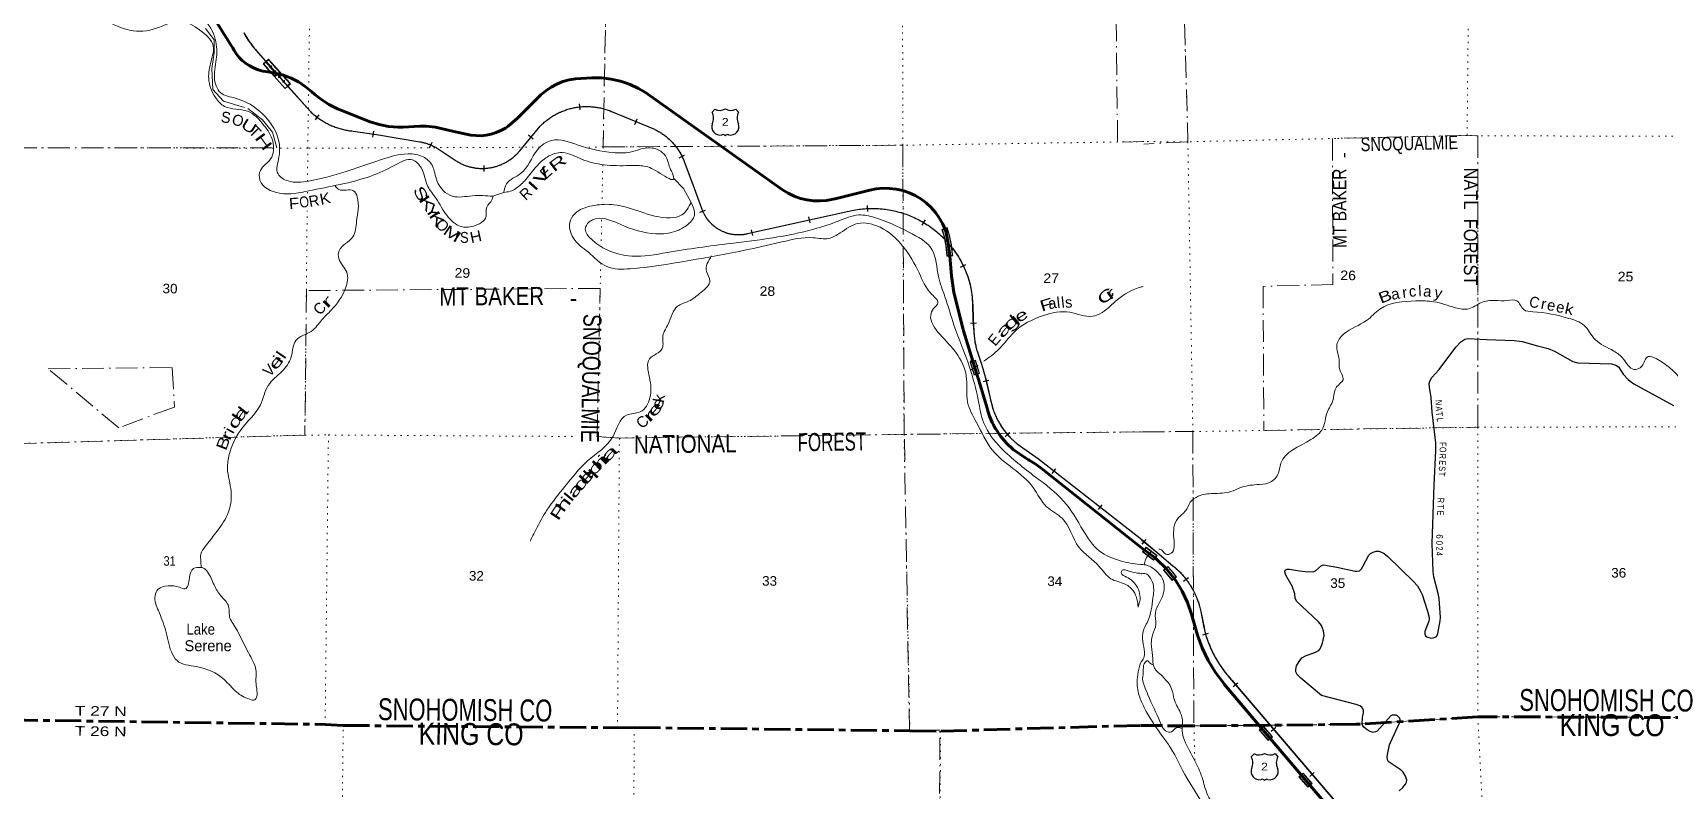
# Model space of a CAD drawing. Header units: feet. Extents: x -248627 to 3, y 0 to 184934.
# Drawn here: x -144016 to -114087, y 101184 to 115034 of the extents above; entities that cross this region are included whole.
import ezdxf
from ezdxf.enums import TextEntityAlignment as Align

# ---------------------------------------------------------------- set-up
doc = ezdxf.new("R2010")
doc.units = ezdxf.units.FT
doc.header["$LTSCALE"] = 80
doc.header["$PDMODE"] = 32
doc.header["$PDSIZE"] = 40
for name, pattern in [('DOT_DASHED', [7.7, 5, -1.2, 0.3, -1.2]), ('DOTTED', [1.5, 0.3, -1.2]), ('LONG_DASH_SHORT_DASH', [9.9, 6, -1.2, 1.5, -1.2])]:
    doc.linetypes.add(name, pattern=pattern)
for name, color, linetype, lineweight in [('11', 7, 'LONG_DASH_SHORT_DASH', 60), ('16', 7, 'Continuous', 25), ('20', 7, 'Continuous', 70), ('29', 7, 'Continuous', 25), ('30', 7, 'Continuous', 13), ('34', 7, 'Continuous', 25), ('39', 7, 'Continuous', 13), ('41', 7, 'Continuous', 13), ('44', 7, 'DOT_DASHED', 13), ('57', 7, 'Continuous', 13), ('6', 7, 'DOTTED', 25), ('7', 7, 'DOTTED', 13)]:
    doc.layers.add(name, color=color, linetype=linetype, lineweight=lineweight)
doc.layers.add('12', color=7, linetype='Continuous')

msp = doc.modelspace()

# ---------------------------------------------------------------- linework, layer by layer
at = {"layer": '11'}
msp.add_line((-123367.49, 102365.7), (-123753.78, 102369.99), dxfattribs=at)
for points in [[(-154694.67, 102141.11), (-149800.83, 102278.96), (-149674.48, 102282.89), (-144390.8, 102180.65), (-144399.48, 102468.93), (-138668.28, 102388.23), (-138336.82, 102369.05), (-133321.17, 102327.25), (-133015.89, 102329.31), (-127974.03, 102271.51), (-127410.9, 102265.64), (-123753.78, 102369.99)], [(-112483.32, 102508.85), (-117585.86, 102528.58), (-119811.16, 102389.74), (-122781.7, 102359.33), (-123367.49, 102365.7)]]:
    msp.add_lwpolyline(points, dxfattribs=at)
at = {"layer": '16'}
for p, q in [((-131592.76, 113581.02), (-131541.45, 113639.78)), ((-131349.69, 113645.75), (-131349.97, 113645.55)), ((-131157.6, 113639.87), (-131106.21, 113581.02)), ((-121731.38, 101794.17), (-121680.07, 101852.93)), ((-121488.31, 101858.9), (-121488.59, 101858.7)), ((-121296.22, 101853.02), (-121244.83, 101794.17))]:
    msp.add_line(p, q, dxfattribs=at)
for centre, radius, start, end in [((-131785.74, 113470.39), 222.05, 332.97043, 29.75871), ((-131450.37, 113797.44), 182.07, 239.97227, 303.45418), ((-131248.59, 113796.94), 181.52, 236.33975, 300.08743), ((-131248.6, 113797.44), 182.07, 236.54582, 236.59441), ((-130913.24, 113470.39), 222.05, 150.24129, 207.02957), ((-131446.55, 113315.49), 151.42, 159.09177, 283.81923), ((-131252.43, 113315.49), 151.42, 256.18077, 20.90823), ((-121924.36, 101683.54), 222.05, 332.97043, 29.75871), ((-121588.99, 102010.59), 182.07, 239.97227, 303.45418), ((-121387.21, 102010.09), 181.52, 236.33975, 300.08743), ((-121387.22, 102010.59), 182.07, 236.54582, 236.59441), ((-121051.86, 101683.54), 222.05, 150.24129, 207.02957), ((-121585.17, 101528.64), 151.42, 159.09177, 283.81923), ((-121391.05, 101528.64), 151.42, 256.18077, 20.90823)]:
    msp.add_arc(centre, radius, start, end, dxfattribs=at)
for centre, major_axis, start_param, end_param in [((-131391.21, 113116.67), (-19.56, 51.67), 4.95877769, 6.28318531), ((-131307.76, 113116.67), (19.56, 51.67), 0, 1.32637542), ((-121529.83, 101329.82), (-19.56, 51.67), 4.95877769, 6.28318531), ((-121446.38, 101329.82), (19.56, 51.67), 0, 1.32637542)]:
    msp.add_ellipse(centre, major_axis=major_axis, ratio=0.929097, start_param=start_param, end_param=end_param, dxfattribs=at)
at = {"layer": '20'}
for points in [[(-138754.18, 113823.02), (-138859.65, 113905.84), (-138913.4, 113956.86), (-139030.6, 114051.87), (-139157.09, 114134.11), (-139291.48, 114202.68), (-139432.3, 114256.82), (-139707.23, 114317.4), (-139715.03, 114318.26), (-139805.22, 114333.4), (-139893.34, 114357.88), (-139978.41, 114391.44), (-140059.51, 114433.71), (-140124.77, 114476.52), (-140185.2, 114525.92), (-140240.13, 114581.36), (-140288.96, 114642.24), (-140331.17, 114707.89), (-140343.54, 114731.52), (-140356.65, 114756.58), (-140372.36, 114781.52), (-140643.19, 115211.65)], [(-123735.9, 105619.13), (-125575.15, 107070.98), (-125680.5, 107152.13), (-125793.75, 107221.82), (-125802.65, 107226.63), (-125855.63, 107257.88), (-126085.07, 107413.77), (-126207.04, 107530.11), (-126316.17, 107658.56), (-126411.28, 107797.71), (-126420.49, 107813.34), (-126435.27, 107838.43), (-126448.24, 107863.34), (-126470.57, 107906.25), (-126519.88, 108024.14), (-126549.09, 108121.53), (-126556.51, 108146.25), (-126563.83, 108171.53), (-126687.22, 108597.33), (-126747.92, 108789.57), (-126995.02, 109583.68), (-127002.78, 109608.73), (-127008.97, 109633.68), (-127170.15, 110283.58), (-127216.14, 110589.63), (-127246.88, 110949.51), (-127273.68, 111180.32), (-127316.55, 111409.15), (-127372.86, 111533.91), (-127377.75, 111544.9), (-127437.39, 111650.98), (-127507.8, 111750.24), (-127588.19, 111841.6), (-127677.7, 111924.05), (-127775.33, 111996.69), (-127880.02, 112058.74), (-127990.62, 112109.5), (-128105.93, 112148.42), (-128224.67, 112175.07), (-128345.54, 112189.17), (-128467.23, 112190.55), (-128588.39, 112179.21), (-128707.71, 112155.26), (-129341.81, 111998.32), (-129377.44, 111989.25), (-129496.92, 111967.37), (-129618.04, 111958.1), (-129739.46, 111961.54), (-129859.85, 111977.65), (-129977.91, 112006.26), (-130092.32, 112047.06), (-130201.85, 112099.58), (-130305.28, 112163.27), (-132810.15, 113941.94), (-132939.67, 114017.65), (-133099.73, 114091.45), (-133266.64, 114148.12), (-133438.55, 114187.03), (-133613.59, 114207.76), (-133789.83, 114210.07), (-134091.22, 114192.42), (-134204.64, 114172.52), (-134318.65, 114140.1), (-134428.65, 114095.95), (-134533.43, 114040.54), (-134631.84, 113974.49), (-134722.81, 113898.5), (-135157.51, 113464.28), (-135318.49, 113326.51), (-135370.29, 113291.15), (-135452.62, 113244.89), (-135539.35, 113207.49), (-135629.51, 113179.36), (-135722.11, 113160.8), (-135816.15, 113152.03), (-135910.58, 113153.13), (-136004.39, 113164.1), (-136311.68, 113230.05), (-136650.98, 113304.99), (-136710.7, 113315.87), (-136822.07, 113326.97), (-136933.99, 113326.37), (-137240.19, 113309.63), (-137339.38, 113309.11), (-137511.67, 113322.41), (-137681.62, 113353.66), (-137847.38, 113402.49), (-138439.16, 113641.64), (-138601.42, 113724.08), (-138754.18, 113823.02)], [(-113804.04, 93213.45), (-114693.71, 94260.23), (-119100.85, 99445.69), (-120653.92, 101273.04), (-121378.63, 102125.74), (-122226.46, 103123.3), (-122230.03, 103127.52), (-122386.57, 103333.94), (-122520.68, 103555.58), (-122630.88, 103790.03), (-122712.09, 104021.44), (-122822, 104401.6), (-122895.79, 104616.97), (-122996.73, 104825.54), (-123118.93, 105022.42), (-123140.33, 105052.64), (-123290.49, 105239.17), (-123463.46, 105410.98), (-123486.69, 105431.39), (-123735.9, 105619.13)]]:
    msp.add_lwpolyline(points, dxfattribs=at)
at = {"layer": '29'}
for points in [[(-120823.78, 103236.42), (-120869.46, 103273.07), (-120885.95, 103289.13), (-120914.41, 103346.65), (-120918.49, 103391.61), (-120903.46, 103456.39), (-120857.2, 103538.77), (-120804.54, 103605.21), (-120738.71, 103640.96), (-120555.14, 103707.31), (-120497.63, 103739.06), (-120469.03, 103771.76), (-120430.06, 103872.18), (-120399.56, 104012.94), (-120411.2, 104101.8), (-120444.51, 104196.88), (-120499.03, 104261.18), (-120901.44, 104642.99), (-120926.67, 104695.57), (-120933.12, 104776.03), (-120980.86, 104915.16), (-121096.66, 105116.93), (-121118.71, 105177.92), (-121110.54, 105206.53), (-121076.2, 105227.68), (-121032.9, 105226.97), (-120851.36, 105194.86), (-120746.88, 105182), (-120603.87, 105177.92), (-120554.11, 105196.1), (-120444.51, 105292.37), (-120428.17, 105300.54), (-120409.13, 105304.51), (-120166.24, 105265.6), (-119831.6, 105190.18), (-119798.92, 105188.13), (-119754.75, 105194.02), (-119737.63, 105206.53), (-119713.11, 105231.06), (-119684.14, 105286.51), (-119583.05, 105481.67), (-119549.67, 105513.1), (-119504.72, 105537.63), (-119445.47, 105556.02), (-119396.02, 105553.71), (-119347.41, 105539.67), (-119300.41, 105513.1), (-119233.65, 105460.61), (-118763.1, 105002.15), (-118693.2, 104921.31), (-118628.26, 104814.12), (-118603.75, 104760.98), (-118507.99, 104455.45), (-118477.08, 104344.04), (-118475.04, 104309.3), (-118484.49, 104278.1), (-118557.44, 104086.91), (-118558.8, 104037.47), (-118542.45, 104008.85), (-118519.98, 103988.42), (-118483.51, 103973.9), (-118442.35, 103965.93), (-118403.53, 103972.06), (-118348.88, 103991.68), (-118332.02, 104012.94), (-118321.81, 104049.73), (-118274.82, 104282.73), (-118273.38, 104342.02), (-118295.25, 104691.49), (-118312.06, 104781.31), (-118391.28, 105085.95), (-118405.09, 105184.47), (-118421.43, 105696.22), (-118383.67, 106763.87), (-118355.41, 107396.38), (-118358.58, 107534.45), (-118425.34, 108097.65), (-118438.49, 108363.61), (-118468.9, 108552.27), (-118477.08, 108621.76), (-118467.6, 108663.86), (-118432.13, 108732.13), (-118294.16, 108874.94), (-117987.47, 109287.14), (-117900.95, 109382.06), (-117827.4, 109431.11), (-117766.02, 109441.69), (-117655.53, 109436.09)], [(-117655.53, 109436.09), (-117430.66, 109424.7), (-116926.59, 109409.29), (-116777.28, 109386.15), (-116497.13, 109307.44), (-116303.29, 109259.43), (-116184.12, 109213.96), (-115849.36, 109021.7), (-115759.85, 108997.82), (-115142.85, 108981.47), (-115064.26, 108959.22), (-115016.18, 108924.25), (-114928.26, 108791.65), (-114840.48, 108695.34), (-114803.71, 108662.64), (-114738.05, 108615.89), (-114010.32, 108221.15)], [(-119024.61, 101172.02), (-118959.23, 101235.38), (-118912.37, 101295.58), (-118891.81, 101329.39), (-118887.72, 101368.23), (-118895.9, 101402.97), (-118911.87, 101440.63), (-118953.1, 101513.34), (-118975.57, 101541.95), (-119007.86, 101565.79), (-119210.27, 101697.26), (-119235.04, 101723.85), (-119241.17, 101752.47), (-119247.3, 101783.12), (-119241.93, 101836.35), (-119201.16, 102013.53), (-119183.97, 102059.04), (-119008.91, 102440.13), (-119006.22, 102478.03), (-119020.52, 102506.64), (-119056.76, 102543), (-119083.86, 102555.69), (-119108.37, 102559.78), (-119155.36, 102555.69), (-119177.27, 102543.31), (-119431.17, 102265.47), (-119459.45, 102249.91), (-119488.38, 102242.99), (-119504.56, 102242.2), (-119520.91, 102244.25), (-119559.84, 102260.25), (-119610.96, 102285.91), (-119670.21, 102339.05), (-119694.72, 102373.79), (-119705.96, 102405.68), (-119695.56, 102512.43), (-119678.38, 102604.74), (-119679.04, 102643.33), (-119692.68, 102678.32), (-119716.99, 102707.9), (-119747.84, 102727.37), (-119815.25, 102752.48), (-120447.36, 102917.3), (-120823.78, 103236.42)]]:
    msp.add_lwpolyline(points, dxfattribs=at)
at = {"layer": '34', "lineweight": 13}
for p, q in [((-139892.26, 114663.97), (-138937.84, 113592.57)), ((-139802.85, 114465.89), (-139705.68, 114553.04)), ((-139742.56, 114509.21), (-139706.05, 114541.95)), ((-139532.28, 114269.67), (-139493.72, 114304.02)), ((-139398.96, 114015.52), (-139301.79, 114102.67)), ((-133432.69, 113594.94), (-132647.78, 113267.85)), ((-135106.7, 112876.22), (-134734.95, 113325.5)), ((-136585.99, 112899.94), (-136274.35, 112690.99)), ((-130944.26, 111360.59), (-129092.44, 111770.8)), ((-126589.12, 108705.18), (-126505.13, 108350.32))]:
    msp.add_line(p, q, dxfattribs=at)
at = {"layer": '34'}
for p, q in [((-139584.37, 114233.99), (-139501.78, 114307.56)), ((-139355.8, 114056.6), (-138937.02, 113593.3)), ((-134002.93, 113622.01), (-134014.65, 113732)), ((-138845.59, 113443.71), (-138779.77, 113532.6)), ((-133006.43, 113359.35), (-132963.88, 113461.45)), ((-137795.73, 113125.29), (-137779.62, 113234.73)), ((-134860.96, 113089.29), (-134946.18, 113159.8)), ((-136757.06, 112931.45), (-136713.26, 113033.01)), ((-135758.78, 112496.81), (-135762.43, 112607.36)), ((-132193.66, 112749.67), (-132094.4, 112798.46)), ((-131815.42, 111752.96), (-131711.54, 111790.95)), ((-129799.28, 111559.43), (-129823.2, 111667.42)), ((-128743.63, 111763.15), (-128749.04, 111873.63)), ((-130845.55, 111324.99), (-130869.47, 111432.98)), ((-127748.65, 111516.06), (-127691.47, 111610.74)), ((-127049.36, 110747.41), (-126949.89, 110795.78)), ((-126868.86, 109722.07), (-126758.54, 109730.07)), ((-126635.62, 108658.03), (-126527.98, 108683.51)), ((-126230.19, 107652.59), (-126147.06, 107725.55)), ((-125372.07, 106974.61), (-125303.96, 107061.76)), ((-124525.65, 106316.42), (-124457.53, 106403.57)), ((-123724.08, 105683.4), (-123654.05, 105769.02)), ((-122968.37, 105006.25), (-122880.18, 105073.01)), ((-122619.84, 104025.7), (-122513.9, 104057.48)), ((-122063.59, 103079.2), (-121979.47, 103151.03)), ((-121365.38, 102265.48), (-121281.26, 102337.31)), ((-120662.32, 101438.05), (-120578.2, 101509.87))]:
    msp.add_line(p, q, dxfattribs=at)
for points in [[(-140154.43, 115035.11), (-140135.69, 115002.4), (-140116.35, 114970.36), (-140096.41, 114938.6), (-140076, 114906.89), (-140054.96, 114875.79), (-140033.45, 114845.18), (-140011.46, 114814.6), (-139988.86, 114784.65), (-139965.77, 114755.2), (-139942.02, 114725.86), (-139917.9, 114697.21), (-139893.47, 114668.84), (-139891.07, 114666.27), (-139354.63, 114055.18)], [(-138937.08, 113593.36), (-138920.82, 113577.79), (-138904.29, 113562.68), (-138887.5, 113547.84), (-138870.43, 113533.1), (-138853.11, 113518.83), (-138835.6, 113504.9), (-138817.82, 113491.09), (-138799.77, 113477.73), (-138781.56, 113464.73), (-138762.97, 113451.93), (-138744.31, 113439.58), (-138725.46, 113427.41), (-138706.27, 113415.62), (-138686.98, 113404.28), (-138667.42, 113393.22), (-138647.79, 113382.43), (-138627.79, 113372.01), (-138607.8, 113361.96), (-138587.44, 113352.28), (-138567.1, 113342.95), (-138546.49, 113333.91), (-138525.8, 113325.33), (-138504.92, 113317.11), (-138483.96, 113309.16), (-138462.74, 113301.67), (-138441.42, 113294.46), (-138420.03, 113287.7), (-138398.55, 113281.22), (-138376.9, 113275.29), (-138355.15, 113269.63), (-138333.41, 113264.33), (-138311.5, 113259.41), (-138289.5, 113254.93), (-138267.33, 113250.82), (-138245.26, 113246.99), (-138223.01, 113243.71), (-138200.75, 113240.78), (-138178.42, 113238.13), (-138156.19, 113235.95), (-138152.83, 113235.68), (-137730.55, 113173.53), (-136933.64, 113039.41), (-136918.12, 113036.67), (-136902.73, 113033.59), (-136887.41, 113030.24), (-136872.02, 113026.7), (-136856.78, 113022.81), (-136841.67, 113018.68), (-136826.51, 113014.35), (-136811.48, 113009.69), (-136796.61, 113004.77), (-136781.68, 112999.58), (-136766.98, 112994.14), (-136752.32, 112988.52), (-136737.69, 112982.55), (-136723.31, 112976.36), (-136708.97, 112969.88), (-136694.74, 112963.25), (-136680.59, 112956.26), (-136666.63, 112949.12), (-136652.73, 112941.63), (-136639.05, 112934), (-136625.41, 112926.09), (-136611.99, 112917.95), (-136598.71, 112909.56), (-136585.49, 112900.97), (-136585.32, 112900.81), (-136273.75, 112691.91), (-136260.51, 112683.63), (-136247.14, 112675.69), (-136233.61, 112667.98), (-136219.93, 112660.37), (-136206.13, 112653.11), (-136192.25, 112646.12), (-136178.21, 112639.23), (-136164.05, 112632.7), (-136149.82, 112626.44), (-136135.37, 112620.36), (-136120.94, 112614.6), (-136106.41, 112608.99), (-136091.68, 112603.69), (-136076.97, 112598.7), (-136062.1, 112593.94), (-136047.22, 112589.39), (-136032.15, 112585.13), (-136017.14, 112581.12), (-136001.93, 112577.41), (-135986.77, 112573.95), (-135971.47, 112570.72), (-135956.19, 112567.8), (-135940.83, 112565.17), (-135925.46, 112562.72), (-135909.97, 112560.63), (-135894.46, 112558.74), (-135878.95, 112557.18), (-135863.43, 112555.8), (-135847.86, 112554.83), (-135832.27, 112554.05), (-135816.74, 112553.53), (-135801.14, 112553.27)], [(-135801.14, 112553.27), (-135785.56, 112553.34), (-135769.9, 112553.68), (-135754.34, 112554.2), (-135738.75, 112555.11), (-135723.21, 112556.27), (-135707.65, 112557.62), (-135692.22, 112559.27), (-135676.68, 112561.28), (-135661.24, 112563.45), (-135645.87, 112565.99), (-135630.54, 112568.65), (-135615.17, 112571.72), (-135599.98, 112575), (-135584.85, 112578.53), (-135569.64, 112582.33), (-135554.65, 112586.48), (-135539.67, 112590.74), (-135524.78, 112595.38), (-135509.88, 112600.22), (-135495.22, 112605.33), (-135480.58, 112610.75), (-135466.03, 112616.34), (-135451.54, 112622.19), (-135437.26, 112628.37), (-135422.96, 112634.76), (-135408.84, 112641.36), (-135394.86, 112648.25), (-135381.04, 112655.37), (-135367.28, 112662.74), (-135353.62, 112670.27), (-135340.17, 112678.15), (-135326.83, 112686.2), (-135313.61, 112694.54), (-135300.5, 112703.05), (-135287.65, 112711.82), (-135274.89, 112720.77), (-135262.32, 112729.94), (-135249.87, 112739.41), (-135237.66, 112749.02), (-135225.49, 112758.87), (-135213.64, 112768.91), (-135201.83, 112779.2), (-135190.33, 112789.69), (-135178.92, 112800.35), (-135167.75, 112811.14), (-135156.71, 112822.23), (-135145.97, 112833.51), (-135135.37, 112844.89), (-135124.92, 112856.57), (-135114.73, 112868.3), (-135107.55, 112876.92), (-134735.77, 113326.24), (-134721.15, 113341.08), (-134706.31, 113355.48), (-134691.21, 113369.62), (-134675.85, 113383.68), (-134660.25, 113397.33), (-134644.46, 113410.64), (-134628.43, 113423.88), (-134612.13, 113436.7), (-134595.67, 113449.18), (-134578.86, 113461.5), (-134561.97, 113473.4), (-134544.9, 113485.14), (-134527.5, 113496.55), (-134510.01, 113507.54), (-134492.26, 113518.27), (-134474.43, 113528.75), (-134456.25, 113538.91), (-134438.06, 113548.73), (-134419.54, 113558.22), (-134401.02, 113567.37), (-134382.23, 113576.27), (-134363.36, 113584.76), (-134344.32, 113592.9), (-134325.19, 113600.81), (-134305.8, 113608.29), (-134286.32, 113615.53), (-134266.76, 113622.33), (-134247.11, 113628.9), (-134227.27, 113634.96), (-134207.36, 113640.77), (-134187.44, 113646.24), (-134167.35, 113651.38), (-134147.16, 113656.1), (-134126.82, 113660.5), (-134106.55, 113664.63), (-134086.09, 113668.26), (-134065.64, 113671.56), (-134045.1, 113674.6), (-134024.64, 113677.23), (-134003.92, 113679.43), (-133983.28, 113681.4), (-133962.63, 113682.85), (-133941.99, 113684.13), (-133921.16, 113684.91), (-133900.5, 113685.35), (-133879.85, 113685.46), (-133859, 113685.24), (-133838.34, 113684.5)], [(-133838.34, 113684.5), (-133817.66, 113683.61), (-133796.98, 113682.2), (-133776.2, 113680.55), (-133755.68, 113678.46), (-133735.06, 113675.97), (-133714.54, 113673.22), (-133693.99, 113670.14), (-133673.61, 113666.54), (-133653.16, 113662.7), (-133632.86, 113658.52), (-133612.63, 113653.92), (-133592.57, 113648.98), (-133572.51, 113643.7), (-133552.53, 113638.17), (-133532.7, 113632.13), (-133512.97, 113625.84), (-133493.31, 113619.14), (-133473.72, 113612.17), (-133454.39, 113604.79), (-133435.14, 113597.15), (-133432.27, 113595.96), (-132647.34, 113268.86), (-132637.42, 113264.24), (-132620.78, 113256.11), (-132604.4, 113247.8), (-132588.17, 113239.21), (-132571.93, 113230.28), (-132556.04, 113221.03), (-132540.22, 113211.64), (-132524.6, 113201.86), (-132509.03, 113191.84), (-132493.81, 113181.6), (-132478.7, 113170.99), (-132463.77, 113160.21), (-132448.97, 113149.16), (-132434.52, 113137.79), (-132420.09, 113126.19), (-132405.94, 113114.4), (-132392.03, 113102.29), (-132378.39, 113090), (-132364.89, 113077.45), (-132351.54, 113064.73), (-132338.55, 113051.67), (-132325.71, 113038.46), (-132313.13, 113024.94), (-132300.71, 113011.27), (-132288.65, 112997.37), (-132276.78, 112983.3), (-132265.17, 112969.03), (-132253.8, 112954.47), (-132242.73, 112939.81), (-132231.8, 112924.88), (-132221.26, 112909.83), (-132210.87, 112894.52), (-132200.88, 112879.07), (-132191.06, 112863.47), (-132181.54, 112847.76), (-132172.26, 112831.76), (-132163.38, 112815.62), (-132154.72, 112799.44), (-132146.28, 112782.94), (-132138.17, 112766.47), (-132130.34, 112749.78), (-132122.87, 112732.87), (-132115.65, 112716), (-132108.69, 112698.93), (-132102.09, 112681.64), (-132095.73, 112664.37), (-132089.69, 112647.02), (-132084.01, 112629.47), (-131961.29, 112310.76), (-131760.53, 111761.84), (-131755.32, 111750.51), (-131749.87, 111739.34), (-131744.2, 111728.25), (-131738.39, 111717.15), (-131732.35, 111706.24), (-131726.14, 111695.49), (-131719.76, 111684.71), (-131713.16, 111674.14), (-131706.4, 111663.71), (-131699.4, 111653.3), (-131692.27, 111643.12), (-131685.02, 111632.99), (-131677.51, 111622.99), (-131669.85, 111613.19), (-131662, 111603.5), (-131654.04, 111593.91), (-131645.83, 111584.46), (-131637.55, 111575.19), (-131629.01, 111566.04), (-131620.39, 111557.07), (-131611.59, 111548.19), (-131602.64, 111539.55), (-131593.53, 111531.04), (-131584.32, 111522.66), (-131574.87, 111514.47), (-131565.33, 111506.4), (-131555.65, 111498.54), (-131545.88, 111490.82)], [(-131545.88, 111490.82), (-131535.9, 111483.33), (-131525.81, 111475.98), (-131515.65, 111468.81), (-131505.34, 111461.81), (-131494.89, 111455.01), (-131484.26, 111448.37), (-131473.64, 111441.89), (-131462.81, 111435.66), (-131451.9, 111429.61), (-131440.91, 111423.69), (-131429.87, 111418.02), (-131418.59, 111412.54), (-131407.31, 111407.22), (-131395.93, 111402.18), (-131384.51, 111397.23), (-131372.89, 111392.54), (-131361.28, 111388.07), (-131349.61, 111383.79), (-131337.78, 111379.66), (-131325.93, 111375.85), (-131314.04, 111372.13), (-131302.05, 111368.71), (-131289.96, 111365.4), (-131277.93, 111362.38), (-131265.75, 111359.58), (-131253.57, 111356.95), (-131241.32, 111354.5), (-131229.06, 111352.36), (-131216.69, 111350.37), (-131204.35, 111348.58), (-131191.98, 111347.05), (-131179.61, 111345.75), (-131167.18, 111344.64), (-131154.74, 111343.69), (-131142.29, 111343.06), (-131129.84, 111342.58), (-131117.34, 111342.36), (-131104.84, 111342.3), (-131092.39, 111342.53), (-131079.93, 111342.92), (-131067.51, 111343.54), (-131055.04, 111344.41), (-131042.64, 111345.47), (-131030.19, 111346.72), (-131017.85, 111348.23), (-131005.44, 111349.94), (-130993.15, 111351.9), (-130980.85, 111354.02), (-130968.64, 111356.34), (-130956.39, 111358.91), (-130944.5, 111361.66), (-129092.68, 111771.87), (-129061.2, 111779.18), (-129029.71, 111785.74), (-128998.1, 111791.75), (-128966.22, 111797.46), (-128934.35, 111802.39), (-128902.52, 111806.74), (-128870.44, 111810.77), (-128838.36, 111814.06), (-128806.33, 111816.75), (-128774, 111818.95), (-128741.9, 111820.52), (-128709.71, 111821.73), (-128677.35, 111822.22), (-128645.22, 111822.09), (-128612.96, 111821.42), (-128580.8, 111820.35), (-128548.46, 111818.56), (-128516.4, 111816.33), (-128484.16, 111813.36), (-128452.2, 111809.97), (-128420.12, 111806.03), (-128388.26, 111801.47), (-128356.46, 111796.31), (-128324.75, 111790.77), (-128293.05, 111784.46), (-128261.44, 111777.74), (-128230.06, 111770.41), (-128198.77, 111762.67), (-128167.67, 111754.13), (-128136.68, 111745.18), (-128105.95, 111735.79), (-128075.27, 111725.81), (-128044.83, 111715.22), (-128014.43, 111704.04), (-127984.36, 111692.59), (-127954.46, 111680.33), (-127924.85, 111667.65), (-127895.33, 111654.55), (-127866.26, 111640.96), (-127837.2, 111626.61), (-127808.46, 111611.99), (-127780.12, 111596.72), (-127751.93, 111581.22), (-127723.92, 111564.91), (-127696.41, 111548.3), (-127669.18, 111531.24), (-127641.99, 111513.59), (-127615.44, 111495.42)], [(-127615.43, 111495.41), (-127589.02, 111477.02), (-127563.01, 111457.95), (-127537.1, 111438.49), (-127511.86, 111418.67), (-127486.87, 111398.23), (-127462.18, 111377.53), (-127437.76, 111356.37), (-127413.98, 111334.69), (-127390.29, 111312.6), (-127367.11, 111290.2), (-127352.02, 111275.02)], [(-127202.28, 111104.06), (-127196.63, 111096.84), (-127177.36, 111071.03), (-127158.43, 111044.97), (-127139.99, 111018.59), (-127122, 110991.73), (-127104.55, 110964.74), (-127087.38, 110937.3), (-127070.92, 110909.7), (-127054.74, 110881.65), (-127039.28, 110853.42), (-127024.13, 110824.94), (-127009.53, 110796.32), (-126995.38, 110767.21), (-126981.94, 110737.93), (-126968.87, 110708.57), (-126956.24, 110678.72), (-126944.21, 110648.92), (-126932.66, 110618.81), (-126921.79, 110588.35), (-126911.34, 110557.99), (-126901.36, 110527.32), (-126892.07, 110496.29), (-126883.18, 110465.36), (-126874.83, 110434.3), (-126873.06, 110426.95), (-126867.93, 110402.53), (-126860.48, 110364.53), (-126853.68, 110326.27), (-126847.77, 110287.75), (-126842.31, 110249.44), (-126837.51, 110210.87), (-126833.58, 110172.04), (-126830.12, 110133.42), (-126827.32, 110094.77), (-126825.4, 110055.84), (-126819.35, 109794.18), (-126796.41, 109477.89), (-126794.08, 109454.63), (-126791.23, 109431.54), (-126787.97, 109408.49), (-126784.43, 109385.34), (-126780.39, 109362.36), (-126775.95, 109339.56), (-126771.24, 109316.64), (-126765.99, 109293.92), (-126760.37, 109271.36), (-126754.34, 109248.7), (-126747.92, 109226.36), (-126743.82, 109212.56), (-126731.48, 109178.01), (-126699.35, 109084.62), (-126669.26, 108990.12), (-126640.42, 108895.88), (-126613.21, 108801.22), (-126588.05, 108705.45), (-126504.05, 108350.54), (-126499.83, 108327.02), (-126495.09, 108303.75), (-126489.96, 108280.55), (-126484.52, 108257.26), (-126478.59, 108234.21), (-126472.26, 108211.36), (-126465.65, 108188.42), (-126458.51, 108165.71), (-126451.01, 108143.2), (-126443.07, 108120.62), (-126434.78, 108098.39), (-126426.22, 108076.21), (-126417.12, 108054.12), (-126407.66, 108032.37), (-126397.8, 108010.67), (-126387.7, 107989.17), (-126377.06, 107967.77), (-126366.2, 107946.67), (-126354.8, 107925.67), (-126343.18, 107904.99), (-126331.15, 107884.36), (-126318.77, 107864.09), (-126306.01, 107844.02), (-126293, 107824.13), (-126279.47, 107804.47), (-126265.71, 107784.98), (-126251.58, 107765.84)], [(-126251.58, 107765.84), (-126237.21, 107746.88), (-126222.35, 107728.28), (-126207.24, 107709.85), (-126191.92, 107691.75), (-126176.21, 107673.85), (-126160.14, 107656.3), (-126143.71, 107638.94), (-126127.17, 107621.88), (-126110.15, 107605.17), (-126092.91, 107588.78), (-126075.41, 107572.58), (-126057.73, 107556.83), (-126039.52, 107541.3), (-126021.23, 107526.06), (-126013.25, 107519.65), (-125620.37, 107241.27), (-123735.08, 105767.87)], [(-123735.08, 105767.95), (-123336.85, 105433.62), (-123158.26, 105282.95), (-123151.72, 105277.57), (-123132.21, 105261.33), (-123113.22, 105244.83), (-123094.45, 105227.86), (-123075.93, 105210.7), (-123057.64, 105193.2), (-123039.87, 105175.3), (-123022.19, 105157.1), (-123004.91, 105138.67), (-122988, 105119.88), (-122971.49, 105100.86), (-122955.22, 105081.51), (-122939.2, 105061.97), (-122923.7, 105042.03), (-122908.46, 105021.89), (-122893.6, 105001.4), (-122878.98, 104980.7), (-122864.91, 104959.77), (-122851.1, 104938.63), (-122837.69, 104917.28), (-122824.66, 104895.55), (-122812.05, 104873.74), (-122799.67, 104851.61), (-122787.86, 104829.36), (-122776.3, 104806.77), (-122765.29, 104784.08), (-122754.54, 104761.2), (-122744.21, 104738.24), (-122734.27, 104714.9), (-122724.89, 104691.47), (-122715.8, 104667.99), (-122707.07, 104644.13), (-122698.82, 104620.34), (-122690.95, 104596.32), (-122683.63, 104572.06), (-122676.61, 104547.9), (-122670, 104523.5), (-122663.93, 104498.86), (-122658.18, 104474.31), (-122652.84, 104449.67), (-122648.06, 104424.8), (-122594.99, 104158.01), (-122579.91, 104085.58), (-122570.09, 104049.88), (-122559.51, 104014.6), (-122548.31, 103979.46), (-122536.65, 103944.24), (-122524.23, 103909.45), (-122511.24, 103875.01), (-122497.8, 103840.49), (-122483.59, 103806.39), (-122468.82, 103772.66), (-122453.38, 103738.89), (-122437.44, 103705.69), (-122421.09, 103672.61), (-122403.93, 103639.74), (-122386.26, 103607.45), (-122367.98, 103575.32), (-122349.34, 103543.51), (-122329.89, 103511.91), (-122310.14, 103480.84), (-122289.56, 103449.98), (-122268.69, 103419.64), (-122247.21, 103389.47), (-122225.22, 103359.87), (-122202.68, 103330.65), (-122179.79, 103301.73), (-122156.12, 103273.24), (-122132.11, 103245.06), (-122107.59, 103217.47), (-122089.58, 103197.74), (-114756.04, 94608.79)]]:
    msp.add_lwpolyline(points, dxfattribs=at)
at = {"layer": '34', "lineweight": 13}
for points in [[(-139791.5, 114465.31), (-139754.46, 114498.53), (-139554.78, 114271.06), (-139589.69, 114239.96)], [(-139504.41, 114315.93), (-139542.84, 114281.7), (-139742.56, 114509.21)], [(-139312.82, 114103.51), (-139354, 114066.58), (-139532.28, 114269.67)], [(-138152.95, 113234.59), (-137730.72, 113172.44), (-136933.83, 113038.33)], [(-132085.05, 112629.1), (-131962.32, 112310.37), (-131761.55, 111761.42)], [(-126826.5, 110055.8), (-126820.45, 109794.13), (-126797.51, 109477.8)], [(-126013.91, 107518.77), (-125621.03, 107240.39), (-123732.8, 105764.69)], [(-123736.15, 105758.74), (-123337.55, 105432.77), (-123158.96, 105282.11)], [(-122649.14, 104424.59), (-122596.07, 104157.79), (-122580.98, 104085.32)], [(-122090.4, 103197.01), (-114756.87, 94608.07), (-114646.52, 94482.89)]]:
    msp.add_lwpolyline(points, dxfattribs=at)
for centre, radius, start, end in [((-138276.06, 116097.84), 2160.58, 209.48475, 221.5789), ((-98953.14, 150696.03), 54601.37, 221.57101, 222.20505), ((-98953.14, 150696.03), 54593.37, 221.5786, 221.89608), ((-98953.14, 150697.2), 54479.37, 221.57886, 221.89742), ((-98953.14, 150697.2), 54471.37, 221.57101, 222.20741), ((-98953.14, 150697.2), 54479.37, 221.91425, 222.19826), ((-138041.99, 114517.33), 1287.53, 225.90962, 265.05593), ((-133884.65, 112497.61), 1186.77, 67.61456, 135.76475), ((-133090.64, 112310.45), 1054.87, 17.58263, 65.17659), ((-137085.3, 112151.29), 899.88, 56.2992, 80.31), ((-135795.73, 113446.78), 894.59, 237.65494, 320.37305), ((-131109.69, 112056.92), 715.71, 204.38561, 283.36424), ((-128664.41, 109974.62), 1846.48, 14.17244, 103.40351), ((-129049.68, 109958.83), 2225.3, 2.49763, 12.13741), ((-125465.9, 109603.73), 1337.55, 185.40231, 197.01999), ((-132068.6, 107299.46), 5656.92, 14.38849, 19.76281), ((-125160.18, 108583.96), 1365.09, 189.85468, 231.28841), ((-124071.34, 104159.36), 1446.72, 10.56383, 50.90154), ((-120535.76, 104635.2), 2117.85, 195.04871, 222.77171)]:
    msp.add_arc(centre, radius, start, end, dxfattribs=at)
at = {"layer": '34', "linetype": 'DOTTED', "lineweight": 100}
msp.add_arc((-98951.39, 150698.94), 54538.6, 221.57101, 222.20741, dxfattribs=at)
at = {"layer": '39'}
for p, q in [((-135400.49, 112115.66), (-135600.96, 112044.39)), ((-126725.79, 108948.04), (-126836.96, 108885.82)), ((-126836.96, 108885.82), (-126866.45, 108863.95)), ((-123780.1, 104610.56), (-123798.9, 104528.59))]:
    msp.add_line(p, q, dxfattribs=at)
msp.add_lwpolyline([(-132290.95, 112370.39), (-132115.75, 112186.21), (-131975.27, 111933.24)], dxfattribs=at)
for points in [[(-142688.52, 115267.46), (-142239.53, 115079.24), (-141755.07, 115116.11), (-141301.58, 115247.61), (-140960.54, 115081.63), (-140714.99, 114796.13), (-140753.65, 114513.59), (-140797.77, 114199.67), (-140673.72, 113847.32), (-140506.31, 113688.38), (-140091.08, 113600.22), (-139787.48, 113340.31), (-139626.17, 113050.45), (-139665.1, 112726), (-139850.65, 112518.34), (-139862.32, 112340.32), (-139500.69, 112100.76), (-138968.83, 112142.37), (-137835.48, 112413.5), (-137381.53, 112618.36), (-137070.41, 112709.43), (-136908.23, 112555.79), (-136789.3, 112224.45), (-136638.09, 112002.81), (-136445.31, 111696.9), (-136183.06, 111491.77), (-135957.1, 111497.94), (-135724.36, 111678.9), (-135712.76, 111846.45), (-135617.18, 111976.45), (-135600.96, 112044.39)], [(-135600.96, 112044.39), (-135974.59, 112053.53), (-136343.06, 112046.89), (-136620.28, 112317), (-136713.13, 112611.39), (-136875.31, 112765.03), (-137148.64, 112820.28), (-137723.21, 112684.79), (-138303.41, 112491.74), (-138972.95, 112320.57), (-139346.62, 112324.46), (-139530.01, 112452.12), (-139512.21, 112766.32), (-139531.04, 113112.33), (-139812.44, 113550.16), (-140310.61, 113838.29), (-140578.41, 113935.4), (-140692.38, 114219.53), (-140653.15, 114591.14), (-140692.87, 114963.57), (-140943.23, 115317.23), (-141290.02, 115409.92), (-141806.79, 115258.12), (-142238.59, 115225.94), (-142534.78, 115343.72)], [(-135400.49, 112115.66), (-135352.12, 112272.34), (-135093.02, 112458.27), (-134784.95, 112895.19), (-134525.96, 113065.4), (-134042.27, 112981.76), (-133401.03, 112844.09), (-133090.45, 112851.33), (-132721.51, 112931.32), (-132443.52, 112781.71), (-132365.92, 112571.32), (-132303.7, 112423.96), (-132293.51, 112371.45), (-132540.3, 112463.1), (-132834.18, 112597.16), (-133097.3, 112605.14), (-133570.89, 112620.55), (-133970.27, 112719.03), (-134327.38, 112843.27), (-134606.85, 112762.34), (-134802.69, 112591.48), (-134998.96, 112352.5), (-135178.98, 112186.7), (-135284.58, 112135.41), (-135400.49, 112115.66)], [(-138486.77, 112235.92), (-138416.02, 112168.05), (-138147.75, 112144.3), (-138080.07, 112028.32), (-138093.42, 111588.32), (-138163.69, 111300.88), (-138412.69, 111046.73), (-138418.86, 110905.32), (-138273.08, 110657.54), (-138296.02, 110364.35), (-138561.79, 109958.43), (-138726.05, 109787.23), (-138922.16, 109574.45), (-139202.17, 109409.7), (-139288.32, 109106.7), (-139458.45, 108841.25), (-139707.46, 108587.1), (-139851.85, 108232.31), (-140218.02, 107764.56), (-140420.87, 107321.3), (-140454.06, 107070.14), (-140388.36, 106645.05), (-140454.21, 106226.56), (-140672.21, 105883.01), (-140863.26, 105638.74), (-140943.11, 105498.1), (-140943.71, 105403.79), (-140934.13, 105256.98)], [(-131975.27, 111933.24), (-132145.16, 111704.47), (-132356.05, 111649.03), (-132907.95, 111764.82), (-133386.1, 111890.31), (-133738.82, 111878.27), (-134071.23, 111750.75), (-134182.69, 111605.2), (-134126.88, 111279.76), (-133854.86, 111020.18), (-133519.68, 110759.94), (-133088.35, 110718.77), (-132398.3, 110805.89), (-130316.72, 111208.6), (-129742.52, 111286.45), (-129458.39, 111273.01), (-129247.2, 111375.6), (-128930.32, 111545.21), (-128520.21, 111478.06), (-128101.4, 111127.87), (-127804.5, 110642.73), (-127570.19, 110247.31), (-127460.65, 110094.22), (-127540.26, 109990.26), (-127593.67, 109870.3), (-127427.47, 109522.75), (-127129.64, 109184.31), (-126942.9, 108757.95), (-126919.64, 108280.9), (-126753.62, 107907.15), (-126467.35, 107406.4), (-125719.12, 106717.44), (-125473.99, 106369.07), (-125191.13, 106156.54), (-124883.98, 105629.37), (-124512.57, 105274.44), (-124298.2, 105052.14), (-124035.69, 104949.85), (-123883.88, 104822.51), (-123821.66, 104675.15), (-123798.9, 104528.59)], [(-131975.27, 111933.24), (-131913.59, 111702.06), (-132062.2, 111509.74), (-132252.34, 111406.93), (-132621.08, 111358.37), (-133262.11, 111527.49), (-133708.79, 111636.93), (-133840.77, 111575.43), (-133910.06, 111439.93), (-133805.91, 111265.93), (-133512.46, 111063.76), (-133060.56, 110949.02), (-132412.75, 111015.62), (-131248.5, 111181.64), (-129730.99, 111443.52), (-129287.93, 111590.85), (-128908.26, 111702.17), (-128624.33, 111657.29), (-127994.46, 111388.74), (-127570.18, 111069.94), (-127452.29, 110576.18), (-127333.6, 110208.17), (-127168.51, 109687.72), (-126883.96, 108919.76), (-126724.68, 108315.54), (-126622.11, 107895.3), (-126303.96, 107441.37), (-125675.78, 106910.86), (-125162.8, 106470.62), (-124803.09, 105932.42), (-124510.72, 105562.6), (-124127.67, 105380.46), (-123763.33, 105314.52), (-123737.57, 105312.44)], [(-131600.39, 110956.67), (-131693.91, 110667.55), (-131631.83, 110499.24), (-131796.36, 110286.13), (-132023.71, 110126.07), (-132224.31, 110033.84), (-132394.84, 109705.52), (-132490.95, 109491.7), (-132502.96, 109261.28), (-132735.77, 109069.84), (-132737.92, 108734.52), (-132729.82, 108357.18), (-132905.14, 108102.26), (-133158.17, 108042.03), (-133402.75, 107656.84), (-133868.82, 107205.85), (-134282.35, 106738.59), (-134611.45, 106307.13), (-134813.76, 105947.7), (-134920.36, 105739.22)], [(-123709.78, 110393.72), (-123741.42, 110386.26), (-124186.53, 110149.17), (-124456.42, 109921.43), (-124635.83, 109849.95), (-125051.17, 109922.39), (-125530.5, 109864.52), (-126074.6, 109555.81), (-126339.69, 109254.67), (-126624.77, 109028.27)], [(-106220.72, 105213.13), (-106303.33, 105360.47), (-106515.95, 105503.29), (-106642.94, 105510.29), (-106837.39, 105654.99), (-107126.12, 105862.94), (-107351.93, 106122.89), (-107550.91, 106205.08), (-107912.42, 106135.13), (-108139.89, 106185.24), (-108336.82, 106271.45), (-108672.12, 106201.3), (-108912.36, 106421), (-109159.54, 106527.76), (-109559.17, 106736.54), (-109695.04, 106894.93), (-109799, 107008.7), (-109996.62, 107008.15), (-110663.41, 106837.55), (-111013.85, 106892.62), (-111223.43, 106910.31), (-111477.39, 106924.31), (-111729.86, 107127.96), (-111994.47, 107325.64), (-112213.86, 107377.71), (-112395.6, 107601.02), (-112626.96, 107923.56), (-112949.62, 108176.15), (-113241.51, 108238.85), (-113507.43, 108271.1), (-113783.4, 108563.7), (-114327.83, 109076.22), (-114474.74, 109113.63), (-114591.08, 108936.93), (-114732.68, 108879.46), (-114922.79, 109064.49), (-115101.06, 109215.13), (-115444.21, 109427.52), (-115645.85, 109683.26), (-115927.14, 109812.46), (-116583.57, 109932.35), (-116748.61, 109971.91), (-116876.38, 110134.28), (-117049.77, 110137.59), (-117279.64, 110139.29), (-117521.92, 110100.74), (-117752.7, 109987.44), (-117998.55, 110007.42), (-118390.92, 110115.26), (-118719.49, 110129.81), (-119378.04, 109981.35), (-119621.67, 109773.31), (-120043.09, 109522.2), (-120165.6, 109329.41), (-120121.67, 109020.36), (-120118.61, 108897.26), (-120053.7, 108690.97), (-120169.68, 108558.65), (-120238.17, 108313), (-120342.75, 108093.84), (-120423.7, 107801.87), (-120639.08, 107595.64), (-121191, 107161.88), (-121247.07, 106956.49), (-121411.61, 106804.36), (-121629.65, 106771.68), (-121940.67, 106711.43), (-122104.54, 106644.05), (-122429.46, 106610.14), (-122700.07, 106559.69), (-122846.13, 106449.8), (-122927.98, 106299.07), (-123076.36, 106150.86), (-123147.77, 105790.21), (-123198.34, 105516.17), (-123291.89, 105500.52), (-123405.27, 105591.76), (-123424.64, 105589.1)], [(-123555.96, 105551.54), (-123665.06, 105400.59), (-123677.85, 105313.92), (-123675.35, 105306.56)], [(-140934.13, 105256.98), (-141076.36, 105237.51), (-141151.15, 105065.38), (-141231.38, 104867.11), (-141331.2, 104894.35), (-141541.55, 104922.74), (-141726.19, 104856.55), (-141779.56, 104741.83), (-141718.16, 104468.73), (-141588.84, 104116.32), (-141480.87, 103716.98), (-141376.65, 103553.47), (-141019.45, 103444.95), (-140515.69, 103209.15), (-140285.6, 102976.21), (-140049.57, 102848), (-139954.91, 102836.53), (-139912, 102961.84), (-139931.94, 103134.95), (-139935.59, 103386.49), (-140070.44, 103697.04), (-140351.24, 104229.17), (-140408.49, 104329.32), (-140433.43, 104544.41), (-140574.28, 104739.75), (-140699.32, 104940.16), (-140818.85, 105177.19), (-140902.59, 105251.41), (-140934.13, 105256.98)], [(-123738.52, 105142.83), (-123746.18, 105145.84), (-123834.36, 105157.34), (-124018.26, 105206.41), (-124091.94, 105207.18), (-124108.03, 105160.19), (-124013.8, 105080.61), (-123830.61, 104921.51), (-123773.62, 104779.45), (-123771.58, 104636.16), (-123780.1, 104610.56)], [(-123738.52, 105142.83), (-123656.08, 105143.79), (-123598.93, 105093.4), (-123527.43, 104955.66), (-123529.47, 104697.41), (-123625.58, 104274.39), (-123716.02, 104057.15), (-123705.5, 103857.31), (-123686.92, 103657.41), (-123719.95, 103560.81), (-123747.54, 103529.32)], [(-123737.57, 105312.44), (-123639.58, 105297.93), (-123465.07, 105191.28), (-123361.22, 105063.39), (-123330.88, 104821.03), (-123407.09, 104617.81), (-123485.23, 104426.7), (-123476.81, 104216.79), (-123534.77, 104027.55), (-123560.24, 103866.32), (-123535.77, 103646.2), (-123507.2, 103434.13), (-123469.37, 103373.31), (-123379.27, 103291.94), (-123297.3, 103202.55), (-123215.43, 103101.05), (-123134.9, 102830.07), (-123010, 102558.77), (-122987.15, 102389.11), (-122996.17, 102268.11), (-122953.15, 102098.3), (-122764.56, 101721.59), (-122631.81, 101424), (-122559.2, 101171.24), (-122481.81, 101013.28), (-122333.78, 100862.87), (-121921.25, 100500.65), (-121672.59, 100325.27), (-121526.22, 100219.26), (-121504.87, 100114.18), (-121455.13, 100029.07), (-121349.7, 99846.69), (-121274.53, 99662.51), (-121154.27, 99570.82), (-121003.58, 99501.1), (-120836.38, 99479.68), (-120464.62, 99571.75), (-120359.75, 99572.99), (-120179.97, 99612.01), (-120016.42, 99639.05), (-119791.48, 99524.38), (-119582.86, 99385.63), (-119410.88, 99204.77), (-119302.6, 99127.29), (-119178.72, 98983.11), (-119033.63, 98715.69), (-118904.57, 98460.49), (-118694.01, 98057.4), (-118579.96, 97706.41)], [(-123747.54, 103529.32), (-123760.99, 103490.7), (-123815.96, 103103.2), (-123790.66, 102945.74), (-123751.26, 102828.61)], [(-123518.95, 103478.61), (-123587.25, 103511.4), (-123625.27, 103548), (-123679.97, 103516.12), (-123704.87, 103427.52), (-123709.97, 103292.37), (-123718.66, 103213.74), (-123687.33, 103096.48), (-123620.11, 102926.49), (-123398.2, 102428.48), (-123298.61, 102272.37), (-123191.92, 102249.38), (-123104.61, 102325.41), (-123048.12, 102329.03), (-122997.03, 102312.8)], [(-123751.26, 102828.61), (-123650.73, 102624.06), (-123347.88, 102161.76), (-123214.3, 101969.08), (-122904.23, 101399.79), (-122528.28, 100747.28), (-122375.17, 100473.75), (-122292.88, 100424.71), (-122019.66, 100295.57), (-121815.17, 100144.73), (-121655.34, 99955.9), (-121532.39, 99825.42)]]:
    msp.add_spline(points, degree=3, dxfattribs=at)
at = {"layer": '44'}
for points in [[(-128154.06, 123420.67), (-128146.2, 122320.94), (-129227.41, 121086.43), (-129577.31, 120379.47), (-129695.9, 120326.6), (-129816.89, 120388.63), (-130909.88, 120946.89), (-130939.95, 119725.07), (-129612.63, 118923.77), (-128126.58, 119675.82), (-128108.99, 118143.86), (-128107.65, 116875.11), (-129571.41, 116861.54), (-129580.15, 118149.64), (-133482.68, 118163.2), (-133584.6, 112945.56), (-128105.31, 112977.52), (-128077.56, 107692.78)], [(-123695.05, 113044.18), (-124175.11, 113034.57), (-124208.42, 115632.26), (-125506.85, 115631.29), (-125543.57, 118232.81), (-123666.1, 118306.06)], [(-123666.24, 118279.38), (-123038.64, 118309.56), (-122890.78, 113040.11), (-123695.3, 112997.39)], [(-140853.15, 115112.06), (-140699.01, 114906.41), (-140699.01, 114665.57), (-140739.62, 114381.16), (-140719.29, 113994.49), (-140527.29, 113780.72), (-140081.08, 113648.13), (-139816.46, 113441.21), (-139633.52, 113217.88), (-139552.39, 112931.04)], [(-123720.6, 107737.5), (-128081.36, 107690.45), (-133287.17, 107624.2), (-133692.28, 107649.38), (-133640.68, 110360.41), (-139007.41, 110319.82), (-139039.59, 107678.92), (-144447.56, 107516.84), (-144353.36, 112932.05), (-139552.39, 112931.04)], [(-127508.18, 92115.2), (-127450.26, 97429.75), (-127423.96, 102283.2), (-127982.91, 102278.34), (-128077.56, 107692.78)], [(-123720.6, 107737.5), (-122799.6, 107742.83), (-122781.7, 102359.33), (-119811.16, 102389.74), (-117585.86, 102528.58), (-112482.26, 102508.85), (-111774.54, 102499.56), (-111757.94, 97461.11), (-111713.9, 92031.25)]]:
    msp.add_lwpolyline(points, dxfattribs=at)
for points in [[(-117588.35, 107821.17), (-117586.54, 113148.02), (-117784.08, 113157.56), (-120248.14, 113099.16), (-120239.13, 110430.31), (-121516.17, 110397.09), (-121501.71, 107763.99)], [(-142442.55, 107812.45), (-143730.55, 108888.07), (-141465.92, 108914.94), (-141423.2, 108191.35)]]:
    msp.add_lwpolyline(points, close=True, dxfattribs=at)
at = {"layer": '57'}
for p, q in [((-127344.03, 111444.8), (-127296.36, 111462.28)), ((-126873.35, 109013.93), (-126772.96, 109044.69)), ((-126873.35, 109013.93), (-126800.12, 108774.9)), ((-126772.96, 109044.69), (-126699.72, 108805.66)), ((-126699.72, 108805.66), (-126800.12, 108774.9)), ((-123180.45, 105021.54), (-123337.99, 105210.92)), ((-123326.72, 105209.89), (-123292.76, 105238.13)), ((-123292.75, 105238.13), (-123258.18, 105266.89)), ((-123099.88, 105088.55), (-123180.45, 105021.54))]:
    msp.add_line(p, q, dxfattribs=at)
for points in [[(-127390.09, 111436.2), (-127364.62, 111445.67), (-127346.78, 111452.31), (-127291.18, 111472.7)], [(-127296.36, 110949.88), (-127316.28, 111140.26), (-127356.71, 111326.95), (-127381.98, 111409.65), (-127390.09, 111436.2)], [(-127380.24, 111431.33), (-127361.83, 111438.17), (-127343.99, 111444.81)], [(-127289.18, 110958.16), (-127308.37, 111141.53), (-127348.96, 111328.97), (-127374.33, 111411.99), (-127380.24, 111431.33)], [(-127296.36, 111462.28), (-127262, 111350.12), (-127219.58, 111153.39), (-127200.64, 110978.12), (-127198.86, 110961.69)], [(-127189.99, 110954.04), (-127192.69, 110978.98), (-127211.67, 111154.67), (-127254.25, 111352.14), (-127291.18, 111472.7)], [(-127189.99, 110954.04), (-127216.49, 110953), (-127247.77, 110951.78), (-127296.36, 110949.88)], [(-127198.86, 110961.69), (-127216.8, 110960.99), (-127248.08, 110959.77), (-127289.18, 110958.16)], [(-123337.99, 105210.92), (-123297.87, 105244.28), (-123257.46, 105277.89)], [(-123258.18, 105266.89), (-123195.47, 105199.06), (-123110.93, 105089.77), (-123179.42, 105032.81), (-123326.72, 105209.89)], [(-123099.88, 105088.55), (-123189.36, 105204.23), (-123257.46, 105277.89)]]:
    msp.add_lwpolyline(points, dxfattribs=at)
for points in [[(-126873.35, 109013.93), (-126772.96, 109044.69), (-126699.72, 108805.66), (-126800.12, 108774.9)], [(-126863.36, 109008.62), (-126778.26, 109034.7), (-126709.7, 108810.96), (-126794.81, 108784.88)], [(-123656.08, 105626.55), (-123454.96, 105478.06), (-123517.33, 105393.59), (-123718.45, 105542.08)], [(-123654.39, 105615.36), (-123466.14, 105476.37), (-123519.01, 105404.77), (-123707.26, 105543.76)], [(-121584.92, 102286.07), (-121504.73, 102353.85), (-121343.34, 102162.92), (-121423.53, 102095.14)], [(-121354.6, 102163.86), (-121505.67, 102342.58), (-121573.65, 102285.12), (-121422.58, 102106.4)], [(-120780.16, 101499.05), (-120618.77, 101308.12), (-120698.96, 101240.34), (-120860.35, 101431.27)], [(-120630.03, 101309.06), (-120781.1, 101487.78), (-120849.08, 101430.32), (-120698.01, 101251.6)]]:
    msp.add_lwpolyline(points, close=True, dxfattribs=at)
msp.add_point((-126849.45, 109021.25), dxfattribs=at)
at = {"layer": '7'}
for p, q in [((-139613.93, 112924.28), (-139640.86, 112924.33)), ((-133591.18, 112621.72), (-133605.91, 111897.21)), ((-138993.48, 112098.39), (-138993.07, 112137.6)), ((-139015.71, 109968.08), (-138996.84, 111776.8)), ((-133611.65, 111614.67), (-133621.75, 111118.4)), ((-133627.73, 110824.62), (-133692.28, 107649.38)), ((-139039.59, 107678.92), (-139019.35, 109619.11)), ((-138668.28, 102388.23), (-138608, 107679.66)), ((-133287.17, 107624.2), (-133321.17, 102327.25)), ((-126538.26, 107707.1), (-123720.6, 107737.5))]:
    msp.add_line(p, q, dxfattribs=at)
for points in [[(-123151.59, 132069.29), (-123181.05, 128346.92), (-122946.3, 125903.7), (-122954.15, 123381.57), (-123049.35, 118485.19), (-123038.64, 118309.56), (-122890.78, 113040.11), (-122799.6, 107742.83), (-122781.7, 102359.33), (-122763.92, 101720.22)], [(-117692.4, 128314.24), (-117726.41, 123760.43), (-117731.98, 118467.9), (-117784.08, 113157.56)], [(-128098.35, 111441.49), (-128105.31, 112977.52), (-128108.99, 118143.86), (-128125.33, 120056.95)], [(-133478, 119229.38), (-133482.68, 118163.2), (-133584.6, 112945.56), (-133585.93, 112880.22)], [(-138991.2, 112316.75), (-138984.87, 112923.25), (-138935.67, 116599.74)], [(-112460.65, 113142.25), (-117586.54, 113148.02), (-117784.08, 113157.56), (-122890.78, 113040.11), (-123695.05, 113044.18)], [(-117586.54, 113148.02), (-117588.35, 107821.17), (-117585.86, 102528.58), (-117335.03, 97292.53)], [(-139978.09, 112924.88), (-144353.36, 112932.05), (-149732.08, 112988.12), (-154621.35, 112801.66)], [(-134741.1, 112940.78), (-138984.87, 112923.25), (-139514.13, 112924.11)], [(-123695.05, 113044.18), (-128105.31, 112977.52), (-133584.6, 112945.56), (-133871.13, 112944.37)], [(-127974.03, 102271.51), (-128081.36, 107690.45), (-128096.9, 111120.69)], [(-123720.6, 107737.5), (-122799.6, 107742.83), (-117588.35, 107821.17), (-112474.41, 107833.64)], [(-154657.51, 107544.07), (-149771.42, 107680.75), (-144447.56, 107516.84), (-140696.92, 107629.25)], [(-140332.63, 107640.17), (-139039.59, 107678.92), (-138608, 107679.66), (-134124.86, 107652.04)], [(-133708.4, 107649.48), (-133692.28, 107649.38), (-133287.17, 107624.2), (-128081.36, 107690.45), (-126649.15, 107705.9)], [(-138439.07, 92179.8), (-138437.9, 92362.35), (-138393.84, 97585.84), (-138336.82, 102369.05)], [(-133015.89, 102329.31), (-133036.17, 97529.99), (-133080.33, 92290.79), (-133073.52, 92147.43)], [(-127508.18, 92115.2), (-127448.35, 97251.68), (-127452.37, 97445.59), (-127410.9, 102265.64)]]:
    msp.add_lwpolyline(points, dxfattribs=at)

# ---------------------------------------------------------------- texts
at = {"layer": '12'}
for s, rotation, width, p in [('SNOHOMISH CO', 359.778, 0.75, (-116829.9, 102635.05)), ('SNOHOMISH CO', 359.523, 0.75, (-137702.69, 102466.93)), ('KING CO', 359.523, 0.85, (-136960.01, 102020.47)), ('KING CO', 359.778, 0.85, (-116093.19, 102179.01))]:
    msp.add_text(s, height=400, rotation=rotation, dxfattribs=dict(at, width=width)).set_placement(p)
at = {"layer": '16', "width": 1.2}
for p in [(-131350.83, 113333.98), (-121489.46, 101547.13)]:
    msp.add_text(' 2 ', height=140, dxfattribs=at).set_placement(p, align=Align.CENTER)
at = {"layer": '30'}
for s, rotation, width, p in [('N', 272.831, 0.7, (-118362.85, 108270.03)), ('A', 272.831, 0.8, (-118359.2, 108156.94)), ('T', 276.76, 0.95, (-118350.54, 108055.13)), ('L', 276.76, 0.9, (-118337.35, 107950.06)), ('O', 271.315, 0.65, (-118285.67, 107408.27)), ('F', 271.315, 0.75, (-118286.2, 107508.43)), ('E', 267.442, 0.75, (-118295.26, 107174.27)), ('R', 267.442, 0.7, (-118290.22, 107293.21)), ('T', 267.442, 0.85, (-118305.24, 106967.38)), ('S', 267.442, 0.75, (-118300.07, 107066.66)), ('E', 267.974, 0.75, (-118331.6, 106255.89)), ('T', 267.974, 0.85, (-118327.53, 106370.63)), ('R', 267.974, 0.7, (-118323.45, 106485.83)), ('0', 267.974, 0.9, (-118350.91, 105709.62)), ('6', 267.974, 0.9, (-118346.83, 105824.83)), ('4', 271.829, 0.8, (-118353.14, 105503.14)), ('2', 271.829, 0.8, (-118348.41, 105602.62))]:
    msp.add_text(s, height=120, rotation=rotation, dxfattribs=dict(at, width=width)).set_placement(p, align=Align.CENTER)
at = {"layer": '41'}
for s, rotation, p in [('S', 352.527, (-140583.95, 113399.49)), ('O', 340.742, (-140393.94, 113372.32)), ('T', 314.025, (-140077.86, 113213.45)), ('E', 43.547, (-134628.28, 112346.36)), ('R', 9.684, (-138949.98, 111847.23)), ('R', 42.876, (-135000.64, 111955.84)), ('O', 312.081, (-136667.37, 111522.45)), ('I', 344.88, (-136322.31, 111224.72)), ('a', 9.52, (-125429.23, 109978.46)), ('l', 6.334, (-125277.1, 109999.07)), ('l', 6.334, (-125195.63, 110004.44)), ('s', 2.769, (-125132.81, 110003.85)), ('C', 47.346, (-138762.33, 109855.88)), ('E', 49.763, (-126413.92, 109290.33)), ('V', 46.57, (-139683.53, 108729.88)), ('C', 42.465, (-132871.48, 107781.24))]:
    msp.add_text(s, height=200, rotation=rotation, dxfattribs=at).set_placement(p)
for s, rotation, width, p in [('U', 327.751, 1.4, (-140228.08, 113311.55)), ('H', 306.236, 1.65, (-139968.64, 113112.13)), ('V', 48.578, 1.8, (-134733.42, 112232.72)), ('R', 36.836, 1.65, (-134482.78, 112476.98)), ('I', 48.016, 1.7, (-134833.61, 112124.55)), ('F', 3.93, 1.15, (-139323.34, 111810.35)), ('O', 9.146, 0.85, (-139123.14, 111828.5)), ('K', 11.536, 1.1, (-138746.06, 111886.52)), ('S', 299.181, 1.5, (-137070.41, 112161.39)), ('K', 304.006, 1.6, (-136965.01, 111979.83)), ('Y', 302.073, 1.4, (-136857.18, 111817.39)), ('K', 303.337, 1.6, (-136779.51, 111693.49)), ('M', 325.113, 1.4, (-136527.74, 111368.4)), ('S', 359.778, 0.9, (-136203.07, 111192.57)), ('H', 12.209, 1.1, (-135995.89, 111186.22)), ('r', 46.734, 2.2, (-138631.64, 109977.41)), ('F', 16.952, 1.45, (-125563.2, 109933.61)), ('C', 40.951, 1.65, (-124446.52, 110042.18)), ('r', 35.547, 1.85, (-124316.91, 110138.55)), ('g', 41.254, 2, (-126171.99, 109568.38)), ('l', 39.254, 1.6, (-126044.75, 109680.54)), ('e', 31.406, 1.55, (-125986.47, 109722.53)), ('a', 47.065, 2.05, (-126288.67, 109430.94)), ('e', 51.55, 1.75, (-139571.91, 108846.65)), ('i', 55.546, 1.45, (-139469.88, 108972.65)), ('l', 55.465, 1.4, (-139413.06, 109053.13)), ('k', 79.497, 1.1, (-132475.42, 108260.07)), ('e', 60.903, 1.45, (-132550.41, 108112.41)), ('d', 56.705, 1.8, (-140309, 107765.27)), ('a', 52.794, 1.8, (-140218.33, 107900.89)), ('l', 51.888, 1.55, (-140116.84, 108031.08)), ('r', 44.091, 2.25, (-132743.82, 107891.94)), ('e', 49.444, 1.85, (-132653.95, 107983.83)), ('r', 62.819, 1.55, (-140414.51, 107563.76)), ('i', 61.695, 1.25, (-140351.77, 107685.86)), ('B', 69.087, 1.35, (-140483.81, 107382.42)), ('a', 44.366, 2.1, (-133511.31, 107164.89)), ('p', 47.851, 2.05, (-133769.49, 106898.18)), ('h', 44.744, 2.1, (-133670.93, 107007.08)), ('i', 44.574, 1.9, (-133563.19, 107118.08)), ('d', 49.13, 2.05, (-134019.07, 106614.79)), ('e', 48.504, 1.9, (-133910.6, 106741.9)), ('l', 47.851, 1.7, (-133819.55, 106846.57)), ('i', 50.716, 1.65, (-134219.69, 106373.82)), ('l', 50.716, 1.6, (-134162.58, 106447.75)), ('a', 49.971, 1.95, (-134115.58, 106499.94)), ('P', 56.241, 1.7, (-134409.8, 106097.22)), ('h', 54.459, 1.75, (-134310.2, 106248.15))]:
    msp.add_text(s, height=200, rotation=rotation, dxfattribs=dict(at, width=width)).set_placement(p)
for s, rotation, width, p in [('B', 20.432, 1.35, (-119249.24, 110121.05)), ('a', 10.719, 1.05, (-119080.61, 110163.57)), ('y', 347.124, 1.05, (-118331.36, 110182.93)), ('C', 348.493, 0.95, (-116572.04, 110009.04)), ('r', 349.85, 1.05, (-116400.94, 109979.6)), ('k', 346.97, 1.15, (-115937.63, 109887.03))]:
    msp.add_text(s, height=200, rotation=rotation, dxfattribs=dict(at, width=width)).set_placement(p, align=Align.CENTER)
for s, rotation, p in [('r', 8.089, (-118912.93, 110189.64)), ('c', 5.135, (-118774.44, 110209.74)), ('l', 3.226, (-118642.13, 110213.54)), ('a', 353.276, (-118520.14, 110209.05)), ('e', 349.515, (-116261.33, 109954.34)), ('e', 348.472, (-116096.1, 109918.77))]:
    msp.add_text(s, height=200, rotation=rotation, dxfattribs=at).set_placement(p, align=Align.CENTER)
at = {"layer": '41', "width": 0.9}
msp.add_text('Lake', height=200, dxfattribs=at).set_placement((-141204.78, 104029.25))
at = {"layer": '41'}
msp.add_text('Serene', height=200, dxfattribs=at).set_placement((-141239.67, 103726.9))
at = {"layer": '44'}
for s, height, rotation, width, p in [('SNOQUALMIE', 250, 1.318, 0.8, (-119729.09, 112867.13)), ('MT BAKER', 250, 90.193, 0.85, (-119989.08, 111098.86)), ('NATL  FOREST', 250, 269.981, 0.9, (-117842.84, 112570.47)), ('MT BAKER', 330, 0.433, 0.85, (-136580.44, 110044.45)), ('SNOQUALMIE', 330, 268.835, 0.8, (-133943.23, 109895.84)), ('NATIONAL', 330, 0.729, 0.85, (-133018.73, 107340.29)), ('FOREST', 330, 0.729, 0.7, (-130024.95, 107381.59))]:
    msp.add_text(s, height=height, rotation=rotation, dxfattribs=dict(at, width=width)).set_placement(p)
for height, rotation, p in [(250, 270.193, (-120119.09, 112851.21)), (300, 0.433, (-134192.3, 110029.94))]:
    msp.add_text('-', height=height, rotation=rotation, dxfattribs=at).set_placement(p)
at = {"layer": '6', "width": 1.35}
for s, p in [('T 27 N', (-143245.51, 102551.98)), ('T 26 N', (-143248.08, 102182.69))]:
    msp.add_text(s, height=175, rotation=359.193, dxfattribs=at).set_placement(p)
at = {"layer": '7'}
for s, rotation, width, p in [('30', 359.403, 1.05, (-141642.21, 110270.54)), ('29', 359.403, 1.1, (-136302.73, 110556.58)), ('27', 359.403, 1.1, (-125534.78, 110460.91)), ('26', 359.575, 1.1, (-120103.8, 110511.7)), ('25', 359.575, 1.1, (-115030.48, 110489.83)), ('28', 359.403, 1.1, (-130725.29, 110224.59)), ('31', 359.403, 0.85, (-141624.24, 105289.71)), ('32', 359.403, 1.05, (-136039.6, 105019.14)), ('33', 359.403, 1.05, (-130677.74, 104925.87)), ('34', 359.403, 1.05, (-125461.98, 104919.15)), ('35', 359.575, 1.05, (-120286.63, 104884.92)), ('36', 359.575, 1.05, (-115148.52, 105073.9))]:
    msp.add_text(s, height=175, rotation=rotation, dxfattribs=dict(at, width=width)).set_placement(p)

doc.saveas('drawing.dxf')
